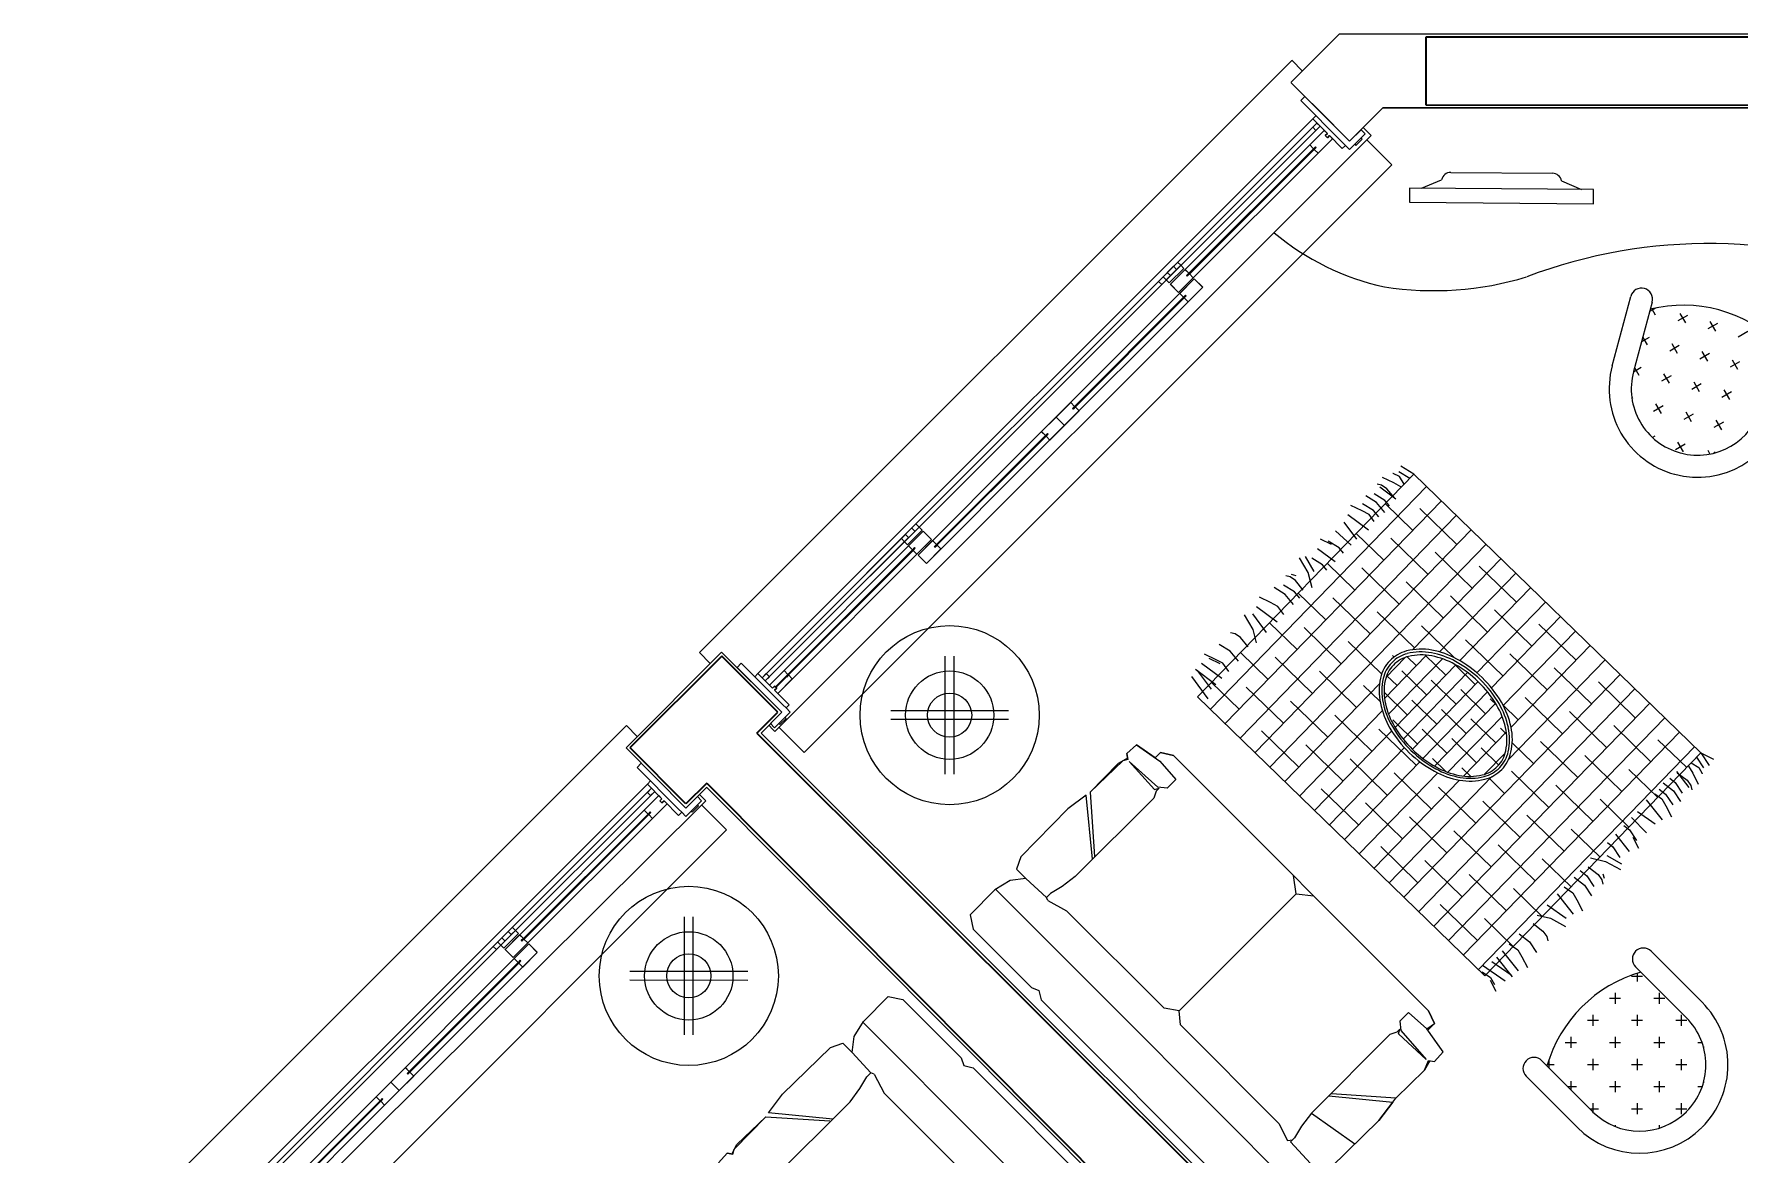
# Model space of a CAD drawing. Header units: millimetres. Extents: x -32319 to 9885, y 990 to 22164.
# Drawn here: x -32184 to -26392, y 18310 to 22113 of the extents above; entities that cross this region are included whole.
import ezdxf

# ---------------------------------------------------------------- set-up
doc = ezdxf.new("R2010")
doc.units = ezdxf.units.MM
doc.layers.add('furniture', color=34, linetype='Continuous')
for name, color, linetype, lineweight in [('plaster', 4, 'Continuous', 13), ('wall', 5, 'Continuous', 35), ('wind', 161, 'Continuous', 5)]:
    doc.layers.add(name, color=color, linetype=linetype, lineweight=lineweight)

msp = doc.modelspace()

# ---------------------------------------------------------------- linework, layer by layer
for p, q in [((-29924.9, 20014.4), (-27913.6, 22024)), ((-27877.4, 21987.8), (-27914.1, 22024.6)), ((-27644.4, 21768.8), (-27671.7, 21796)), ((-29668.7, 19746.3), (-27644.4, 21768.8)), ((-29888.2, 19977.6), (-29924.9, 20014.4)), ((-32184.3, 17757), (-30172.9, 19766.6)), ((-30136.2, 19729.8), (-30172.9, 19766.6)), ((-29689.9, 19767.5), (-29675.8, 19753.4)), ((-29675.8, 19753.4), (-29668.7, 19746.3)), ((-29903.5, 19511.1), (-29925, 19532.6)), ((-31934, 17494.9), (-29903.5, 19511.1))]:
    msp.add_line(p, q)
for points in [[(-27842.4, 21825.4), (-29726.4, 19943.1)], [(-29634.6, 19794.5), (-29631, 19791), (-29652.3, 19769.8), (-29655.8, 19773.3)], [(-30101.7, 19568), (-31985.8, 17685.6)]]:
    msp.add_lwpolyline(points)
at = {"layer": 'furniture'}
for p, q in [((-27604.9, 21863.1), (-27671.7, 21796)), ((-25834, 21862.4), (-27604.9, 21863.1)), ((-27473.3, 21590.4), (-27405, 21619.1)), ((-27374.1, 21644), (-27028.6, 21641)), ((-26998.2, 21615.6), (-26930.3, 21585.7)), ((-27514.1, 21590.7), (-27514.5, 21542.4)), ((-26889.5, 21585.4), (-27514.1, 21590.7)), ((-26889.9, 21537), (-26889.5, 21585.4)), ((-27514.5, 21542.4), (-26889.9, 21537)), ((-26825.9, 20987.1), (-26762.5, 21223.3)), ((-26690.1, 21203.9), (-26753.5, 20967.7)), ((-26676.6, 21184.2), (-26698.8, 21171.4)), ((-26691.6, 21180.9), (-26679.9, 21160.6)), ((-26570.6, 21158.7), (-26603.1, 21140)), ((-26596.2, 21165.6), (-26577.5, 21133.1)), ((-26700.5, 21083.8), (-26726.3, 21068.9)), ((-26722.3, 21084), (-26707.4, 21058.2)), ((-26468.2, 21131.2), (-26500.7, 21112.5)), ((-26493.8, 21138.1), (-26475, 21105.6)), ((-26365.7, 21103.7), (-26398.2, 21085)), ((-26598.1, 21056.3), (-26630.6, 21037.6)), ((-26623.7, 21063.2), (-26605, 21030.7)), ((-26495.7, 21028.8), (-26528.2, 21010.1)), ((-26521.3, 21035.7), (-26502.5, 21003.2)), ((-26728, 20981.4), (-26753.8, 20966.5)), ((-26749.8, 20981.5), (-26734.9, 20955.7)), ((-26393.2, 21001.3), (-26425.7, 20982.6)), ((-26418.8, 21008.2), (-26400.1, 20975.7)), ((-26625.6, 20953.9), (-26658.1, 20935.1)), ((-26651.2, 20960.7), (-26632.5, 20928.3)), ((-26523.2, 20926.4), (-26555.6, 20907.6)), ((-26548.8, 20933.2), (-26530, 20900.8)), ((-26755.5, 20878.9), (-26758.9, 20877)), ((-26653.1, 20851.4), (-26685.6, 20832.7)), ((-26678.7, 20858.3), (-26660, 20825.8)), ((-26420.7, 20898.9), (-26453.2, 20880.1)), ((-26446.3, 20905.7), (-26427.6, 20873.3)), ((-26550.7, 20823.9), (-26583.1, 20805.2)), ((-26576.3, 20830.8), (-26557.5, 20798.3)), ((-26448.2, 20796.4), (-26480.7, 20777.7)), ((-26473.8, 20803.3), (-26455.1, 20770.8)), ((-26680.6, 20749), (-26689, 20744.2)), ((-26578.2, 20721.5), (-26610.6, 20702.7)), ((-26603.8, 20728.4), (-26585, 20695.9)), ((-26594.5, 20692), (-26594.1, 20691.9)), ((-26501.3, 20700.9), (-26494, 20688.1)), ((-26475.7, 20694), (-26480.8, 20691)), ((-27499.8, 20620.2), (-28233.5, 19864.2)), ((-27570, 20621.8), (-27570.6, 20622.3)), ((-27548.6, 20611.7), (-27570, 20621.8)), ((-27513.5, 20604.7), (-27550.4, 20627.6)), ((-27499.8, 20620.2), (-27543.3, 20646.7)), ((-26524.6, 19673.7), (-27499.8, 20620.2)), ((-28190.2, 19822.2), (-27456.5, 20578.1)), ((-27609.2, 20582.5), (-27624, 20586.1)), ((-27560.2, 20534.9), (-27615.4, 20576.1)), ((-27591, 20570.2), (-27609.2, 20582.5)), ((-27567.7, 20590.1), (-27605.3, 20608.2)), ((-27564.4, 20537.9), (-27591, 20570.2)), ((-27543.5, 20577.1), (-27567.7, 20590.1)), ((-27532.4, 20586.3), (-27548.6, 20611.7)), ((-28139.7, 19773.1), (-27405.9, 20529.1)), ((-27675.3, 20495.6), (-27712.9, 20513.7)), ((-27636.4, 20496.3), (-27673.3, 20519.2)), ((-27625.8, 20523.4), (-27662.6, 20546.3)), ((-27597.4, 20530.1), (-27634.2, 20553)), ((-27597.4, 20489.4), (-27625.8, 20523.4)), ((-27582.3, 20512.1), (-27597.4, 20530.1)), ((-27503.3, 20428.7), (-27597.1, 20519.8)), ((-27353.1, 20381.1), (-27479.5, 20503.8)), ((-28089.1, 19724), (-27355.4, 20480)), ((-27692.4, 20398.7), (-27736, 20457.4)), ((-27653, 20429.3), (-27723.1, 20481.6)), ((-27651.1, 20482.6), (-27675.3, 20495.6)), ((-27633.6, 20459.2), (-27651.1, 20482.6)), ((-27618.5, 20474.8), (-27636.4, 20496.3)), ((-28038.6, 19675), (-27304.8, 20430.9)), ((-27778.6, 20380.9), (-27816.2, 20399.1)), ((-27753.3, 20369.5), (-27790.1, 20392.4)), ((-27712, 20378.5), (-27764.9, 20427.7)), ((-27601.4, 20327.6), (-27695.3, 20418.7)), ((-27451.3, 20280), (-27577.7, 20402.7)), ((-27988, 19625.9), (-27254.3, 20381.9)), ((-27858.3, 20285.6), (-27887.5, 20335.6)), ((-27838.1, 20289.9), (-27867.3, 20339.9)), ((-27809.4, 20311.7), (-27846.2, 20334.6)), ((-27766.5, 20322.3), (-27826.4, 20366.9)), ((-27738.2, 20351.5), (-27753.3, 20369.5)), ((-27503.7, 20023.7), (-27203.7, 20332.8)), ((-27301.1, 20232.5), (-27427.5, 20355.1)), ((-27919.6, 20270.9), (-27934.4, 20274.5)), ((-27899.5, 20275.2), (-27914.3, 20278.8)), ((-27844.6, 20234.4), (-27858.3, 20285.6)), ((-27794.3, 20293.7), (-27809.4, 20311.7)), ((-27699.6, 20226.5), (-27793.4, 20317.6)), ((-27549.4, 20178.9), (-27675.8, 20301.6)), ((-27412.4, 20016.6), (-27153.1, 20283.7)), ((-27150.9, 20184.9), (-27277.3, 20307.5)), ((-27936.2, 20211.8), (-27973.1, 20234.7)), ((-27904.6, 20220), (-27941.4, 20242.9)), ((-27901.5, 20258.6), (-27919.6, 20270.9)), ((-27886.6, 20198.6), (-27904.6, 20220)), ((-27874.8, 20226.3), (-27901.5, 20258.6)), ((-27797.7, 20125.4), (-27891.6, 20216.5)), ((-27399.2, 20131.3), (-27525.6, 20254)), ((-27343.1, 19986.9), (-27102.6, 20234.7)), ((-27963.4, 20117.7), (-28033.5, 20170)), ((-27985.7, 20184), (-28023.3, 20202.1)), ((-27961.6, 20171), (-27985.7, 20184)), ((-27940.6, 20143), (-27961.6, 20171)), ((-27907.9, 20177.8), (-27936.2, 20211.8)), ((-27647.5, 20077.8), (-27773.9, 20200.5)), ((-27249, 20083.8), (-27375.4, 20206.4)), ((-27285.1, 19945.5), (-27052, 20185.6)), ((-27098.9, 20036.2), (-27225.3, 20158.9)), ((-28045.2, 20092.9), (-28074.4, 20142.9)), ((-27999.4, 20082.4), (-28046.4, 20145.8)), ((-27895.9, 20024.3), (-27989.7, 20115.4)), ((-27745.7, 19976.7), (-27872.1, 20099.4)), ((-27497.4, 20030.2), (-27623.7, 20152.9)), ((-27362.3, 19997.3), (-27473.6, 20105.3)), ((-27236, 19894.9), (-27001.5, 20136.5)), ((-26948.7, 19988.6), (-27075.1, 20111.3)), ((-28123.2, 20019.1), (-28160, 20042)), ((-28106.6, 20078.2), (-28121.4, 20081.8)), ((-28088.4, 20066), (-28106.6, 20078.2)), ((-28061.8, 20033.6), (-28088.4, 20066)), ((-28033.2, 20047.6), (-28045.2, 20092.9)), ((-27608.8, 19942), (-27721.9, 20051.8)), ((-27197, 19935.1), (-27323.4, 20057.7)), ((-27195.9, 19835), (-26950.9, 20087.4)), ((-29090.7, 19601.9), (-29090.5, 20001.9)), ((-29060.7, 19601.9), (-29060.5, 20001.9)), ((-28172.7, 19991.3), (-28210.3, 20009.4)), ((-28157.2, 19976.3), (-28194.8, 19994.4)), ((-28148.5, 19978.4), (-28172.7, 19991.3)), ((-28148.5, 19978.4), (-28172.7, 19991.3)), ((-28094.8, 19985.2), (-28123.2, 20019.1)), ((-27994, 19923.2), (-28087.8, 20014.3)), ((-27843.8, 19875.6), (-27970.2, 19998.3)), ((-27599, 19858), (-27455.9, 20005.5)), ((-27593.6, 19931.1), (-27528.7, 19997.9)), ((-27585.2, 19804.9), (-27402.4, 19993.2)), ((-27566.7, 19999.3), (-27571.7, 20004.2)), ((-27490.8, 19969.6), (-27522.2, 20000)), ((-27390.7, 19937.8), (-27460.8, 20005.9)), ((-27178, 19651.2), (-26849.8, 19989.3)), ((-27046.8, 19887.5), (-27173.2, 20010.2)), ((-27169.3, 19761.3), (-26900.4, 20038.4)), ((-28197.5, 19857.5), (-28253.3, 19932.7)), ((-28171.3, 19905.3), (-28240.4, 19956.8)), ((-28186.4, 19889.8), (-28233.4, 19953.1)), ((-28151.4, 19925.8), (-28220.5, 19977.3)), ((-28127.6, 19950.3), (-28148.5, 19978.4)), ((-28127.6, 19950.3), (-28148.5, 19978.4)), ((-27693.6, 19828), (-27820, 19950.7)), ((-27556.2, 19902.1), (-27591.7, 19936.5)), ((-27563.2, 19760.1), (-27357, 19972.5)), ((-27456.1, 19870.4), (-27540.4, 19952.2)), ((-27535.8, 19720.9), (-27317, 19946.3)), ((-27533, 19184.3), (-26799.3, 19940.2)), ((-27290.6, 19906.1), (-27361.7, 19975.2)), ((-26896.6, 19839.9), (-27023, 19962.6)), ((-28092.1, 19822.1), (-28186, 19913.1)), ((-27942, 19774.5), (-28068.3, 19897.2)), ((-27937.4, 19576.8), (-27616.1, 19907.8)), ((-27614.4, 19849.3), (-27669.8, 19903.1)), ((-27521.5, 19803), (-27600.6, 19879.7)), ((-27504.2, 19686), (-27281.2, 19915.8)), ((-27482.4, 19135.2), (-26748.7, 19891.2)), ((-27468.5, 19655.3), (-27249.4, 19881.1)), ((-27356, 19838.7), (-27440.2, 19920.5)), ((-27255.9, 19807), (-27340.1, 19888.8)), ((-26746.5, 19792.3), (-26872.8, 19915)), ((-28875.6, 19816.8), (-29275.6, 19817)), ((-28233.5, 19864.2), (-27258.4, 18917.7)), ((-27791.8, 19726.9), (-27918.2, 19849.6)), ((-27886.9, 19527.7), (-27606.4, 19816.8)), ((-27421.4, 19771.3), (-27505.7, 19853.1)), ((-27431.9, 19086.1), (-26698.1, 19842.1)), ((-27428.7, 19628.9), (-27221.8, 19842)), ((-27321.3, 19739.6), (-27405.6, 19821.4)), ((-27218, 19835.7), (-27240, 19857)), ((-27145, 19786.4), (-27196.9, 19836.8)), ((-26994.8, 19738.8), (-27121.2, 19861.5)), ((-26844.6, 19691.2), (-26971, 19813.9)), ((-29654.6, 19760.4), (-29569.7, 19675.5)), ((-28875.6, 19786.8), (-29275.6, 19787)), ((-27641.6, 19679.3), (-27768, 19802)), ((-27491.4, 19631.7), (-27617.8, 19754.4)), ((-27486.8, 19703.9), (-27571.1, 19785.7)), ((-27386.7, 19672.2), (-27471, 19753.9)), ((-27383.6, 19608), (-27199.6, 19797.6)), ((-27381.3, 19037.1), (-26647.6, 19793)), ((-27221.2, 19707.9), (-27305.4, 19789.6)), ((-27184.3, 19737.6), (-27205.3, 19757.9)), ((-26694.4, 19643.6), (-26820.8, 19766.3)), ((-28474.3, 19671.7), (-28440.9, 19701.1)), ((-28440.9, 19701.1), (-28474.3, 19671.7)), ((-28440.9, 19701.1), (-28362.4, 19646.1)), ((-28377.8, 19656.8), (-28440.9, 19701.1)), ((-27889.9, 19625.8), (-28016.3, 19748.5)), ((-27739.7, 19578.2), (-27866.1, 19700.9)), ((-27836.3, 19478.7), (-27574.5, 19748.4)), ((-27286.6, 19640.4), (-27370.9, 19722.2)), ((-27330.8, 18988), (-26597, 19744)), ((-27330.5, 19595.2), (-27185.2, 19744.9)), ((-27280.2, 18938.9), (-26546.5, 19694.9)), ((-27092.9, 19637.7), (-27165.2, 19707.9)), ((-26942.7, 19590.1), (-27069.1, 19712.8)), ((-26572.9, 19623.9), (-26670.6, 19718.7)), ((-28487.4, 19647), (-28597.9, 19540.3)), ((-28503.7, 19638.3), (-28597.9, 19540.3)), ((-28471.1, 19655.7), (-28503.7, 19638.3)), ((-28470.3, 19652), (-28487.4, 19647)), ((-28470.3, 19652), (-28474.3, 19671.7)), ((-28474.3, 19671.7), (-28470.3, 19652)), ((-28466.4, 19644.2), (-28380.1, 19549.9)), ((-28368.3, 19557.8), (-28466.4, 19644.2)), ((-28377.8, 19656.8), (-28359.8, 19674.8)), ((-28359.8, 19674.8), (-28377.8, 19656.8)), ((-28362.4, 19646.1), (-28307.5, 19583.2)), ((-28359.8, 19674.8), (-28315.3, 19665.6)), ((-28315.3, 19665.6), (-28359.8, 19674.8)), ((-28315.3, 19665.6), (-27449.2, 18798.8)), ((-27449.2, 18798.8), (-28315.3, 19665.6)), ((-27785.8, 19429.6), (-27531.4, 19691.7)), ((-27735.2, 19380.5), (-27479.4, 19644.1)), ((-27589.6, 19530.6), (-27715.9, 19653.3)), ((-27390.8, 19610.7), (-27436.3, 19654.8)), ((-27211.2, 19632.7), (-27270.7, 19690.5)), ((-27259.2, 19601.2), (-27189.1, 19673.5)), ((-27258.4, 18917.7), (-26524.6, 19673.7)), ((-26792.6, 19542.5), (-26918.9, 19665.2)), ((-26557.4, 19640), (-26531.6, 19624.6)), ((-26539.6, 19659.5), (-26515.6, 19623.3)), ((-26524.6, 19673.7), (-26482.1, 19652.2)), ((-26524.6, 19673.7), (-26496.7, 19631)), ((-28307.5, 19583.2), (-28336.9, 19553.8)), ((-27684.7, 19331.5), (-27418.3, 19605.9)), ((-27634.1, 19282.4), (-27343.9, 19581.4)), ((-27583.6, 19233.3), (-27234.1, 19593.4)), ((-27439.4, 19483), (-27565.8, 19605.7)), ((-27306.3, 19594.1), (-27336.2, 19623.1)), ((-27191.1, 19536.6), (-27244.8, 19588.7)), ((-27040.9, 19489), (-27167.3, 19611.7)), ((-26671.1, 19522.8), (-26768.8, 19617.6)), ((-26630.2, 19587.9), (-26611.7, 19573.4)), ((-26608, 19610.7), (-26565.2, 19556.7)), ((-26604.9, 19606.6), (-26571.8, 19580.9)), ((-26571.8, 19580.9), (-26559, 19563.1)), ((-26566.3, 19628.7), (-26552.6, 19604.9)), ((-26552.6, 19604.9), (-26533.4, 19567.9)), ((-26531.6, 19624.6), (-26520.9, 19603.5)), ((-26520.9, 19603.5), (-26520.4, 19602.9)), ((-28611.6, 19530.5), (-28674.4, 19483.5)), ((-28611.6, 19530.5), (-28674.4, 19483.5)), ((-28382.1, 19520.5), (-28648.9, 19253.9)), ((-28590, 19312.7), (-28611.6, 19530.5)), ((-28597.9, 19540.3), (-28584.1, 19322.5)), ((-28374.2, 19544.1), (-28382.1, 19520.5)), ((-28380.1, 19549.9), (-28364.4, 19553.9)), ((-28364.4, 19553.9), (-28374.2, 19544.1)), ((-28336.9, 19553.8), (-28368.3, 19557.8)), ((-27687.7, 19429.5), (-27814.1, 19552.2)), ((-27289.2, 19435.5), (-27415.6, 19558.1)), ((-26890.7, 19441.4), (-27017.1, 19564.1)), ((-26681.5, 19535), (-26657.6, 19518.3)), ((-26666.3, 19550.6), (-26644.3, 19533.4)), ((-26652.3, 19572.1), (-26617.6, 19544.8)), ((-26644.3, 19533.4), (-26620.3, 19497.2)), ((-26617.6, 19544.8), (-26593.6, 19508.7)), ((-26611.7, 19573.4), (-26587.7, 19537.2)), ((-26559, 19563.1), (-26555, 19548.5)), ((-28674.4, 19483.5), (-28833.3, 19320.8)), ((-28674.4, 19483.5), (-28833.3, 19320.8)), ((-27537.5, 19381.9), (-27663.9, 19504.6)), ((-27139, 19387.9), (-27265.4, 19510.6)), ((-26988.8, 19340.3), (-27115.2, 19463)), ((-26769.2, 19421.7), (-26866.9, 19516.5)), ((-26740.3, 19474.5), (-26680.2, 19432.6)), ((-26710.8, 19514.8), (-26656.5, 19446.3)), ((-26657.6, 19518.3), (-26643.9, 19494.5)), ((-26643.9, 19494.5), (-26624.7, 19457.4)), ((-27387.3, 19334.4), (-27513.7, 19457)), ((-27237.2, 19286.8), (-27363.5, 19409.4)), ((-26867.3, 19320.6), (-26965, 19415.4)), ((-26786, 19427.3), (-26767.6, 19412.8)), ((-26767.6, 19412.8), (-26743.6, 19376.6)), ((-26759.9, 19454.3), (-26709.1, 19402.9)), ((-27485.5, 19233.2), (-27611.9, 19355.9)), ((-27087, 19239.2), (-27213.4, 19361.9)), ((-26842.2, 19369.5), (-26823.7, 19355)), ((-26823.7, 19355), (-26799.7, 19318.8)), ((-26814.4, 19398.1), (-26768, 19339.6)), ((-26755.4, 19387.8), (-26736.2, 19350.8)), ((-28833.3, 19320.8), (-28848.2, 19278.8)), ((-28833.3, 19320.8), (-28848.2, 19278.8)), ((-27335.3, 19185.7), (-27461.7, 19308.3)), ((-26965.5, 19219.4), (-27063.2, 19314.3)), ((-26899.9, 19317.4), (-26848.4, 19305.3)), ((-26848.4, 19305.3), (-26797.5, 19277.6)), ((-26844.6, 19325.6), (-26793.8, 19297.9)), ((-28870.6, 19240.4), (-28921.6, 19209)), ((-28870.6, 19240.4), (-28921.6, 19209)), ((-28816.6, 19247.2), (-28870.6, 19240.4)), ((-28816.6, 19247.2), (-28870.6, 19240.4)), ((-28848.2, 19278.8), (-28816.6, 19247.2)), ((-28848.2, 19278.8), (-28816.6, 19247.2)), ((-28747, 19183.4), (-28816.6, 19247.2)), ((-28648.9, 19253.9), (-28694, 19220.6)), ((-27899.4, 19195.5), (-27907.8, 19257.8)), ((-27185.1, 19138.1), (-27311.5, 19260.7)), ((-26954.6, 19252.5), (-26919.8, 19225.3)), ((-26934.5, 19274.4), (-26912.5, 19257.1)), ((-26912.5, 19257.1), (-26888.5, 19220.9)), ((-26907.1, 19287), (-26874, 19261.3)), ((-26874, 19261.3), (-26861.2, 19243.5)), ((-26861.2, 19243.5), (-26857.2, 19228.9)), ((-26857.5, 19263.8), (-26853.4, 19249.1)), ((-28921.6, 19209), (-29005.9, 19124.7)), ((-28921.6, 19209), (-29005.9, 19124.7)), ((-28919.1, 19210.5), (-28503.7, 18794.8)), ((-28733.2, 19197.1), (-28747, 19183.4)), ((-28742.2, 19172.7), (-28747, 19183.4)), ((-28742.2, 19172.7), (-28678.3, 19138.2)), ((-28694, 19220.6), (-28733.2, 19197.1)), ((-28296.7, 18798.5), (-27899.4, 19195.5)), ((-27899.4, 19195.5), (-27838.7, 19188.6)), ((-27063.6, 19118.3), (-27161.3, 19213.2)), ((-27013, 19195.2), (-26958.7, 19126.7)), ((-26988.4, 19218.8), (-26959.8, 19198.7)), ((-26959.8, 19198.7), (-26946.1, 19174.9)), ((-26946.1, 19174.9), (-26926.9, 19137.9)), ((-26919.8, 19225.3), (-26895.8, 19189.1)), ((-29976.3, 18717.1), (-29976.1, 19117.1)), ((-29946.3, 18717.1), (-29946.1, 19117.1)), ((-29005.9, 19124.7), (-28996.1, 19075.7)), ((-29005.9, 19124.7), (-28996.1, 19075.7)), ((-28678.3, 19138.2), (-28347.6, 18807.2)), ((-27283.2, 19037), (-27409.6, 19159.6)), ((-27081, 19123.4), (-27035.3, 19112.7)), ((-27047.2, 19158.2), (-26982.5, 19113.1)), ((-28996.1, 19075.7), (-28798, 18877.4)), ((-28996.1, 19075.7), (-28798, 18877.4)), ((-27161.8, 19017.2), (-27259.5, 19112.1)), ((-27141.5, 19059.9), (-27106.8, 19032.6)), ((-27094.1, 19094.4), (-27061, 19068.7)), ((-27061, 19068.7), (-27048.2, 19050.9)), ((-27035.3, 19112.7), (-26984.5, 19085)), ((-27199.2, 19001.6), (-27145.6, 18934.1)), ((-27175.4, 19026.1), (-27146.8, 19006)), ((-27146.8, 19006), (-27133.1, 18982.3)), ((-27106.8, 19032.6), (-27082.8, 18996.4)), ((-27048.2, 19050.9), (-27044.1, 19036.3)), ((-26693.3, 19000.6), (-26520.5, 18827.6)), ((-27266.1, 18953.5), (-27189.3, 18899.9)), ((-27234.2, 18965.6), (-27169.4, 18920.4)), ((-27219.1, 18981.1), (-27165.5, 18913.6)), ((-27133.1, 18982.3), (-27113.8, 18945.2)), ((-26573.5, 18774.6), (-26746.4, 18947.6)), ((-29761.2, 18932), (-30161.2, 18932.1)), ((-29761.2, 18902), (-30161.2, 18902.1)), ((-27267.5, 18931.3), (-27238.9, 18911.1)), ((-27240.7, 18902.4), (-27221.5, 18865.4)), ((-27238.9, 18911.1), (-27225.2, 18887.4)), ((-26759.9, 18916.3), (-26722.4, 18916.3)), ((-26741.1, 18926.2), (-26741.1, 18897.6)), ((-29368.4, 18762.5), (-29284.1, 18846.8)), ((-29368.4, 18762.5), (-29284.1, 18846.8)), ((-29284.1, 18846.8), (-29235, 18836.9)), ((-29284.1, 18846.8), (-29235, 18836.9)), ((-29235, 18836.9), (-29036.9, 18638.6)), ((-29235, 18836.9), (-29036.9, 18638.6)), ((-28798, 18877.4), (-28772.5, 18867.6)), ((-28798, 18877.4), (-28772.5, 18867.6)), ((-28772.5, 18867.6), (-28764.6, 18836.2)), ((-28772.5, 18867.6), (-28764.6, 18836.2)), ((-28764.6, 18836.2), (-28022.1, 18093)), ((-28764.6, 18836.2), (-28022.1, 18093)), ((-26834.9, 18841.4), (-26797.4, 18841.4)), ((-26816.1, 18860.1), (-26816.2, 18822.6)), ((-26684.9, 18841.3), (-26647.4, 18841.3)), ((-26666.1, 18860), (-26666.2, 18822.5)), ((-28503.7, 18794.8), (-27885.6, 18176.1)), ((-28296.7, 18798.5), (-28347.6, 18807.2)), ((-28291.3, 18750.8), (-28296.7, 18798.5)), ((-27517.8, 18792.8), (-27547.2, 18763.4)), ((-27455, 18737.8), (-27517.8, 18792.8)), ((-27449.2, 18798.8), (-27429.6, 18755.6)), ((-27429.6, 18755.6), (-27449.2, 18798.8)), ((-26909.9, 18766.4), (-26872.4, 18766.4)), ((-26891.2, 18785.1), (-26891.2, 18747.6)), ((-26759.9, 18766.3), (-26722.4, 18766.3)), ((-26741.2, 18785.1), (-26741.2, 18747.6)), ((-26609.9, 18766.3), (-26572.4, 18766.3)), ((-26591.2, 18785), (-26591.2, 18747.5)), ((-29406.7, 18657.6), (-29399.8, 18711.5)), ((-29406.7, 18657.6), (-29399.8, 18711.5)), ((-29399.8, 18711.5), (-29368.4, 18762.5)), ((-29399.8, 18711.5), (-29368.4, 18762.5)), ((-29369.9, 18760.1), (-28954.5, 18344.3)), ((-28291.3, 18750.8), (-27957.4, 18416.6)), ((-27580.6, 18718.3), (-27847.4, 18451.7)), ((-27557, 18726.2), (-27580.6, 18718.3)), ((-27547.2, 18736), (-27557, 18726.2)), ((-27551.1, 18720.3), (-27547.2, 18736)), ((-27457, 18633.9), (-27551.1, 18720.3)), ((-27547.2, 18763.4), (-27543.3, 18732)), ((-27543.3, 18732), (-27457, 18633.9)), ((-27455, 18737.8), (-27429.6, 18755.6)), ((-27400.1, 18659.3), (-27455, 18737.8)), ((-27429.6, 18755.6), (-27453.5, 18731.7)), ((-27451.9, 18733.4), (-27429.6, 18755.6)), ((-27427.6, 18698.6), (-27451.9, 18733.4)), ((-26966.2, 18710.2), (-26966.2, 18672.7)), ((-26816.2, 18710.1), (-26816.2, 18672.6)), ((-26666.2, 18710), (-26666.2, 18672.5)), ((-29643.1, 18515.5), (-29480.3, 18674.3)), ((-29643.1, 18515.5), (-29480.3, 18674.3)), ((-29480.3, 18674.3), (-29438.3, 18689.2)), ((-29480.3, 18674.3), (-29438.3, 18689.2)), ((-29438.3, 18689.2), (-29406.7, 18657.6)), ((-29438.3, 18689.2), (-29406.7, 18657.6)), ((-29342.9, 18587.9), (-29406.7, 18657.6)), ((-27429.5, 18626), (-27400.1, 18659.3)), ((-27429.5, 18626), (-27400.1, 18659.3)), ((-27400.1, 18659.3), (-27427.6, 18698.6)), ((-26985, 18691.4), (-26947.5, 18691.4)), ((-26835, 18691.4), (-26797.5, 18691.4)), ((-26685, 18691.3), (-26647.5, 18691.3)), ((-26535, 18691.2), (-26520.8, 18691.2)), ((-26516.2, 18676.9), (-26516.2, 18672.5)), ((-29036.9, 18638.6), (-29027.1, 18613.1)), ((-29036.9, 18638.6), (-29027.1, 18613.1)), ((-29027.1, 18613.1), (-28995.7, 18605.3)), ((-29027.1, 18613.1), (-28995.7, 18605.3)), ((-28995.7, 18605.3), (-28253.2, 17862.1)), ((-28995.7, 18605.3), (-28253.2, 17862.1)), ((-27462.9, 18596.6), (-27561, 18502.5)), ((-27561, 18502.5), (-27462.9, 18596.6)), ((-27462.9, 18596.6), (-27449.1, 18629.9)), ((-27445.5, 18629.2), (-27462.9, 18596.6)), ((-27449.1, 18629.9), (-27429.5, 18626)), ((-27449.1, 18629.9), (-27429.5, 18626)), ((-27065, 18629.3), (-26892.2, 18456.3)), ((-27045.9, 18616.5), (-27022.5, 18616.5)), ((-27041.2, 18631.1), (-27041.3, 18605.5)), ((-26910, 18616.4), (-26872.5, 18616.4)), ((-26891.2, 18635.1), (-26891.3, 18597.6)), ((-26760, 18616.3), (-26722.5, 18616.3)), ((-26741.2, 18635.1), (-26741.3, 18597.6)), ((-26610, 18616.3), (-26572.5, 18616.3)), ((-26591.2, 18635), (-26591.3, 18597.5)), ((-29413.6, 18489.8), (-29380.2, 18534.9)), ((-29380.2, 18534.9), (-29356.7, 18574.2)), ((-29356.7, 18574.2), (-29342.9, 18587.9)), ((-29332.2, 18583.1), (-29342.9, 18587.9)), ((-29332.2, 18583.1), (-29297.8, 18519.2)), ((-26945.2, 18403.2), (-27118.1, 18576.3)), ((-26977.3, 18541.4), (-26947.5, 18541.4)), ((-26966.3, 18560.2), (-26966.3, 18530.4)), ((-26835, 18541.4), (-26797.5, 18541.4)), ((-26816.3, 18560.1), (-26816.3, 18522.6)), ((-26685, 18541.3), (-26647.5, 18541.3)), ((-26666.3, 18560), (-26666.3, 18522.5)), ((-26535, 18541.2), (-26520.3, 18541.2)), ((-26516.3, 18560), (-26516.3, 18554.1)), ((-29690.2, 18452.8), (-29643.1, 18515.5)), ((-29690.2, 18452.8), (-29643.1, 18515.5)), ((-29680.4, 18223.3), (-29413.6, 18489.8)), ((-29297.8, 18519.2), (-28967.1, 18188.2)), ((-27788.5, 18510.5), (-27570.8, 18488.8)), ((-27561, 18502.5), (-27778.7, 18516.4)), ((-27570.8, 18488.8), (-27617.9, 18426.1)), ((-27617.9, 18426.1), (-27570.8, 18488.8)), ((-27570.8, 18488.8), (-27561, 18502.5)), ((-26891.3, 18485.1), (-26891.3, 18455.4)), ((-26741.3, 18485.1), (-26741.3, 18447.6)), ((-26591.3, 18485), (-26591.3, 18447.5)), ((-29806.8, 18328.7), (-29700, 18439.1)), ((-29798.1, 18345), (-29700, 18439.1)), ((-29700, 18439.1), (-29482.2, 18425.2)), ((-29472.4, 18431), (-29690.2, 18452.8)), ((-27847.4, 18451.7), (-27880.7, 18406.6)), ((-27847.4, 18451.7), (-27699.3, 18346.7)), ((-27617.9, 18426.1), (-27780.7, 18267.3)), ((-27780.7, 18267.3), (-27617.9, 18426.1)), ((-26902.3, 18466.4), (-26872.6, 18466.4)), ((-26760.1, 18466.3), (-26722.6, 18466.3)), ((-26610.1, 18466.3), (-26572.6, 18466.3)), ((-26574, 18456.1), (-26573.7, 18456.4)), ((-27957.4, 18416.6), (-27928.7, 18358.5)), ((-27904.3, 18367.4), (-27918, 18353.7)), ((-27880.7, 18406.6), (-27904.3, 18367.4)), ((-26816.3, 18410.1), (-26816.3, 18406.3)), ((-26666.3, 18410), (-26666.3, 18400.4)), ((-29860.9, 18282.3), (-29831.4, 18315.6)), ((-29831.4, 18315.6), (-29860.9, 18282.3)), ((-29831.4, 18315.6), (-29811.8, 18311.7)), ((-29811.8, 18311.7), (-29831.4, 18315.6)), ((-29815.4, 18312.4), (-29798.1, 18345)), ((-29811.8, 18311.7), (-29806.8, 18328.7)), ((-28954.5, 18344.3), (-28336.4, 17725.6)), ((-27928.7, 18358.5), (-27911.2, 18360.6)), ((-27918, 18353.7), (-27850.5, 18280.2))]:
    msp.add_line(p, q, dxfattribs=at)
at = {"layer": 'furniture', "ltscale": 0.3}
for p, q in [((-27573.8, 21669.8), (-27658.6, 21754.6)), ((-29569.7, 19675.5), (-27573.8, 21669.8)), ((-29833.1, 19412.3), (-29917.9, 19497.2)), ((-31829.1, 17418.1), (-29833.1, 19412.3))]:
    msp.add_line(p, q, dxfattribs=at)
at = {"layer": 'furniture'}
for centre, radius in [((-29075.6, 19801.9), 304), ((-29075.6, 19801.9), 150), ((-29075.6, 19801.9), 75), ((-29961.2, 18917.1), 304), ((-29961.2, 18917.1), 150), ((-29961.2, 18917.1), 75)]:
    msp.add_circle(centre, radius, dxfattribs=at)
for centre, radius, start, end in [((-27374.4, 21612.8), 31.2, 89.50678, 168.39465), ((-27028.8, 21609.8), 31.2, 10.6189, 89.50678), ((-27416.1, 22103.1), 867.1, 229.94427, 257.79426), ((-26499.8, 19664.3), 1738.1, 67.48449, 110.77193), ((-27431.7, 22325.2), 1082.7, 261.08695, 286.93797), ((-26726.3, 21213.6), 37.5, 344.97475, 164.97475), ((-26584.8, 20727.2), 466.1, 46.0782, 103.8713), ((-26536.2, 20909.3), 300, 164.97475, 254.97475), ((-26536.2, 20909.3), 225, 164.97475, 254.97475), ((-26535.8, 20909.2), 300, 254.97475, 344.97475), ((-26535.8, 20909.2), 225, 254.97475, 344.97475), ((-27494.1, 19901.9), 121.5, 135.85475, 167.56816), ((-27494.1, 19901.9), 121.5, 104.14134, 135.85475), ((-27494.1, 19901.9), 112.1, 104.14134, 135.85475), ((-27492.5, 19897.8), 106.5, 103.32348, 135.85475), ((-27474.4, 19823.6), 202.3, 79.68941, 104.14134), ((-27474.4, 19823.6), 192.9, 79.68941, 104.14134), ((-27474.2, 19820.4), 186, 78.85455, 103.32348), ((-27488.9, 19743.8), 273.9, 61.37232, 79.68941), ((-27488.9, 19743.8), 283.3, 61.37232, 79.68941), ((-27489.8, 19741), 267, 60.91045, 78.85455), ((-27541.8, 19646.8), 384.4, 45.85475, 61.37232), ((-27541.8, 19646.8), 393.8, 45.85475, 61.37232), ((-27415.2, 19884.5), 202.3, 167.56816, 192.0201), ((-27415.2, 19884.5), 192.9, 167.56816, 192.0201), ((-27494.1, 19901.9), 112.1, 135.85475, 167.56816), ((-27492.5, 19897.8), 106.5, 135.85475, 168.38602), ((-27544, 19643.7), 378.3, 45.85475, 60.91045), ((-27541.8, 19646.8), 393.8, 30.33718, 45.85475), ((-27414.6, 19881.8), 186, 168.38602, 192.85495), ((-27544, 19643.7), 378.3, 30.79905, 45.85475), ((-27541.8, 19646.8), 384.4, 30.33718, 45.85475), ((-27336, 19901.4), 283.3, 192.0201, 210.33718), ((-27336, 19901.4), 273.9, 192.0201, 210.33718), ((-27335.6, 19899.8), 267, 192.85495, 210.79905), ((-27448.3, 19700.7), 267, 12.85495, 30.79905), ((-27446.4, 19702.7), 273.9, 12.0201, 30.33718), ((-27446.4, 19702.7), 283.3, 12.0201, 30.33718), ((-27240.6, 19957.2), 393.8, 210.33718, 225.85475), ((-27240.6, 19957.2), 384.4, 210.33718, 225.85475), ((-27240, 19956.8), 378.3, 210.79905, 225.85475), ((-27369.3, 19718.7), 186, 348.38602, 12.85495), ((-27367.2, 19719.5), 192.9, 347.56816, 12.0201), ((-27367.2, 19719.5), 202.3, 347.56816, 12.0201), ((-27240.6, 19957.2), 393.8, 225.85475, 241.37232), ((-27240.6, 19957.2), 384.4, 225.85475, 241.37232), ((-27240, 19956.8), 378.3, 225.85475, 240.91045), ((-27291.5, 19702.7), 106.5, 315.85475, 348.38602), ((-27288.3, 19702.1), 112.1, 315.85475, 347.56816), ((-27288.3, 19702.1), 121.5, 315.85475, 347.56816), ((-27293.5, 19860.2), 283.3, 241.37232, 259.68941), ((-27293.5, 19860.2), 273.9, 241.37232, 259.68941), ((-27294.1, 19859.5), 267, 240.91045, 258.85455), ((-27309.8, 19780.1), 186, 258.85455, 283.32348), ((-27308, 19780.5), 202.3, 259.68941, 284.14134), ((-27308, 19780.5), 192.9, 259.68941, 284.14134), ((-27291.5, 19702.7), 106.5, 283.32348, 315.85475), ((-27288.3, 19702.1), 112.1, 284.14134, 315.85475), ((-27288.3, 19702.1), 121.5, 284.14134, 315.85475), ((-26719.9, 18974.1), 37.5, 44.97475, 224.97475), ((-26599.6, 18482.1), 466.1, 106.0782, 163.8713), ((-26732.7, 18615.6), 300, 314.97475, 44.97475), ((-26732.7, 18615.6), 225, 314.97475, 44.97475), ((-27091.6, 18602.8), 37.5, 44.97475, 224.97475), ((-26733, 18615.3), 225, 224.97475, 314.97475), ((-26733, 18615.3), 300, 224.97475, 314.97475)]:
    msp.add_arc(centre, radius, start, end, dxfattribs=at)
at = {"layer": 'plaster'}
for p, q in [((-27753.2, 22113.2), (-27917.2, 21949.3)), ((-25090, 22112), (-27753.2, 22113.2)), ((-27717.7, 21749.7), (-27916, 21948.1)), ((-27604.9, 21863.1), (-27717.7, 21749.7)), ((-27604.9, 21863.1), (-25834, 21862.3)), ((-30174.5, 19691.6), (-29849.9, 20015.9)), ((-29849.9, 20015.9), (-29645.2, 19812.2)), ((-29645.2, 19812.2), (-29715.6, 19741.4)), ((-29715.6, 19741.4), (-27582.8, 17613.1)), ((-30174.5, 19691.6), (-29971, 19486.6)), ((-29971, 19486.6), (-29900.2, 19557.1)), ((-29900.1, 19557), (-27773.7, 17422.3))]:
    msp.add_line(p, q, dxfattribs=at)
at = {"layer": 'wall'}
for p, q in [((-27459, 22103.1), (-27459.1, 21873.1)), ((-25100, 22102), (-27459, 22103.1)), ((-27459.1, 21873.1), (-25824, 21872.3)), ((-29849.3, 20002.3), (-30161, 19691)), ((-29659.3, 19812.2), (-29849.3, 20002.3)), ((-29729.8, 19741.4), (-29659.3, 19812.2)), ((-29729.8, 19741.4), (-27597, 17613.2)), ((-29971, 19500.8), (-30160.9, 19690.9)), ((-29900.1, 19571.2), (-29971, 19500.8)), ((-29900.1, 19571.2), (-27773.7, 17436.5))]:
    msp.add_line(p, q, dxfattribs=at)
at = {"layer": 'wind', "color": 250}
for p, q in [((-27842.4, 21825.4), (-27831.8, 21836)), ((-27792.9, 21775.9), (-27842.4, 21825.4)), ((-27803.5, 21786.5), (-27792.9, 21775.9)), ((-27792.9, 21775.9), (-27800, 21768.8)), ((-27800, 21768.8), (-27792.9, 21775.9)), ((-27800, 21768.8), (-27792.9, 21761.8)), ((-27792.9, 21761.8), (-27800, 21768.8)), ((-27792.9, 21761.8), (-27785.9, 21768.8)), ((-27785.9, 21768.8), (-27792.9, 21761.8)), ((-27785.9, 21768.8), (-27775.2, 21758.2)), ((-27742.2, 21725.1), (-27785.9, 21768.8)), ((-27731.1, 21735.2), (-27742.2, 21725.1)), ((-28326.2, 21293.5), (-28336.8, 21304.1)), ((-28298, 21236.8), (-28326.3, 21265.1)), ((-28216.7, 21254.5), (-28245, 21282.8)), ((-28281.4, 21220.2), (-28294.5, 21233.3)), ((-28274.3, 21227.3), (-28281.4, 21220.2)), ((-28279.3, 21218.1), (-28272.2, 21225.2)), ((-28266.2, 21205), (-28279.3, 21218.1)), ((-28272.2, 21225.2), (-28274.3, 21227.3)), ((-28685.5, 20785.2), (-28713.7, 20813.5)), ((-28685.5, 20785.2), (-28713.7, 20813.5)), ((-29179.4, 20440.1), (-29190, 20450.8)), ((-29204.1, 20436.6), (-29193.5, 20426)), ((-29137, 20397.7), (-29165.2, 20426)), ((-29120.4, 20381.1), (-29133.4, 20394.2)), ((-29154.7, 20316.4), (-29183, 20344.7)), ((-29127.4, 20374), (-29120.4, 20381.1)), ((-29125.3, 20371.9), (-29127.4, 20374)), ((-29118.2, 20379), (-29125.3, 20371.9)), ((-29105.2, 20365.9), (-29118.2, 20379)), ((-29726.4, 19943.1), (-29737, 19932.5)), ((-29677, 19893.5), (-29726.4, 19943.1)), ((-29687.6, 19904.2), (-29677, 19893.5)), ((-29677, 19893.5), (-29669.9, 19900.6)), ((-29669.9, 19900.6), (-29677, 19893.5)), ((-29669.9, 19900.6), (-29662.8, 19893.5)), ((-29662.8, 19893.5), (-29669.9, 19900.6)), ((-29662.8, 19893.5), (-29669.9, 19886.5)), ((-29669.9, 19886.5), (-29662.8, 19893.5)), ((-29669.9, 19886.5), (-29659.3, 19875.9)), ((-29620.4, 19836.9), (-29669.9, 19886.5)), ((-29631, 19826.3), (-29620.4, 19836.9)), ((-30101.7, 19568), (-30091.1, 19578.6)), ((-30052.3, 19518.5), (-30101.7, 19568)), ((-30062.9, 19529.1), (-30052.3, 19518.5)), ((-30059.3, 19511.4), (-30052.3, 19518.5)), ((-30052.3, 19518.5), (-30059.3, 19511.4)), ((-30052.3, 19504.3), (-30059.3, 19511.4)), ((-30059.3, 19511.4), (-30052.3, 19504.3)), ((-30045.2, 19511.4), (-30052.3, 19504.3)), ((-30052.3, 19504.3), (-30045.2, 19511.4)), ((-29995.7, 19461.9), (-30045.2, 19511.4)), ((-30045.2, 19511.4), (-30034.6, 19500.8)), ((-29985.1, 19472.5), (-29995.7, 19461.9)), ((-30585.6, 19036), (-30596.2, 19046.6)), ((-30557.4, 18979.4), (-30585.6, 19007.7)), ((-30476, 18997.1), (-30504.3, 19025.4)), ((-30540.8, 18962.8), (-30553.8, 18975.9)), ((-30533.7, 18969.9), (-30540.8, 18962.8)), ((-30538.6, 18960.7), (-30531.6, 18967.7)), ((-30525.6, 18947.6), (-30538.6, 18960.7)), ((-30531.6, 18967.7), (-30533.7, 18969.9)), ((-30944.8, 18527.8), (-30973.1, 18556.1)), ((-30944.8, 18527.8), (-30973.1, 18556.1))]:
    msp.add_line(p, q, dxfattribs=at)
at = {"layer": 'wind'}
for p, q in [((-28325.8, 21264.7), (-27803.5, 21786.5)), ((-27775.2, 21758.2), (-28298, 21236.8)), ((-28365.9, 21274.1), (-29356.3, 20284.6)), ((-29345.7, 20274), (-28355.3, 21263.5)), ((-28245, 21282.8), (-28815.2, 20712.2)), ((-28786.9, 20683.9), (-28216.2, 21254)), ((-28281.4, 21220.2), (-28658.2, 20842.8)), ((-28279.3, 21218.1), (-28656.1, 20840.7)), ((-29127.4, 20374), (-28750.2, 20750.9)), ((-29125.3, 20371.9), (-28748.1, 20748.8)), ((-29183, 20344.7), (-28815.2, 20712.2)), ((-28786.9, 20683.9), (-29154.7, 20316.4)), ((-29165.2, 20426), (-29687.6, 19904.2)), ((-29659.3, 19875.9), (-29137, 20397.7)), ((-30585.2, 19007.2), (-30062.9, 19529.1)), ((-30034.6, 19500.8), (-30557.4, 18979.4)), ((-30625.2, 19016.7), (-31615.7, 18027.2)), ((-31605, 18016.5), (-30614.6, 19006.1)), ((-30504.3, 19025.4), (-31074.5, 18454.7)), ((-31046.3, 18426.4), (-30475.6, 18996.6)), ((-30540.8, 18962.8), (-30917.6, 18585.4)), ((-30538.6, 18960.7), (-30915.4, 18583.3)), ((-31386.8, 18116.6), (-31009.5, 18493.5)), ((-31384.7, 18114.5), (-31007.4, 18491.4)), ((-31442.3, 18087.3), (-31074.5, 18454.7)), ((-31046.3, 18426.4), (-31414, 18059))]:
    msp.add_line(p, q, dxfattribs=at)
at = {"layer": 'wind', "color": 250}
for points in [[(-27869.5, 21902), (-27823.5, 21856), (-27717.5, 21749.9), (-27678.6, 21788.8), (-27664.4, 21774.7), (-27675.1, 21764.1), (-27717.5, 21721.7), (-27731.6, 21735.8), (-27742.2, 21746.4), (-27883.6, 21887.9)], [(-27803.5, 21786.5), (-27792.9, 21775.9), (-27800, 21768.8), (-27792.9, 21761.8), (-27785.9, 21768.8), (-27775.3, 21758.2), (-27824.8, 21708.8), (-27837.8, 21721.8), (-27830.8, 21728.9), (-27832.9, 21731), (-27840, 21724), (-27853, 21737.1)], [(-27828.3, 21811.3), (-27817.7, 21800.7), (-27831.8, 21786.5), (-27842.4, 21797.2)], [(-28280.3, 21318.2), (-28290.9, 21328.8), (-28340.4, 21279.3), (-28329.8, 21268.7)], [(-28276.3, 21314.2), (-28263.7, 21301.5), (-28270.8, 21294.5), (-28268.6, 21292.3), (-28261.6, 21299.4), (-28248.5, 21286.3), (-28298, 21236.8), (-28325.8, 21264.7)], [(-28245, 21282.8), (-28216.2, 21254), (-28265.8, 21204.5), (-28279.3, 21218.1), (-28272.2, 21225.2), (-28274.3, 21227.3), (-28281.4, 21220.2), (-28294.4, 21233.3)], [(-28664.3, 20863.1), (-28651.1, 20849.9), (-28658.2, 20842.8), (-28656.1, 20840.7), (-28649, 20847.8), (-28635.9, 20834.7), (-28685.5, 20785.2), (-28713.8, 20813.6)], [(-28713.8, 20813.6), (-28685.5, 20785.2), (-28735, 20735.7), (-28748.1, 20748.8), (-28741, 20755.9), (-28743.1, 20758), (-28750.2, 20750.9), (-28763.3, 20764.1)], [(-29168.8, 20429.5), (-29179.4, 20440.1), (-29228.9, 20390.7), (-29218.3, 20380.1)], [(-29165.2, 20426), (-29137, 20397.7), (-29186.5, 20348.2), (-29199.6, 20361.3), (-29192.5, 20368.4), (-29194.6, 20370.5), (-29201.7, 20363.4), (-29214.8, 20376.5)], [(-29133.4, 20394.2), (-29120.4, 20381.1), (-29127.4, 20374), (-29125.3, 20371.9), (-29118.2, 20379), (-29105.2, 20365.9), (-29154.7, 20316.4), (-29183, 20344.7)], [(-29797.6, 19963.8), (-29751.2, 19918.3), (-29645.2, 19812.2), (-29684.1, 19773.3), (-29669.9, 19759.2), (-29659.3, 19769.8), (-29616.9, 19812.2), (-29631, 19826.3), (-29641.6, 19837), (-29783, 19978.4)], [(-29698.1, 19943.1), (-29687.5, 19932.5), (-29701.7, 19918.3), (-29712.3, 19928.9)], [(-29638, 19953.6), (-29625, 19940.5), (-29632, 19933.5), (-29667.4, 19898.1), (-29669.9, 19900.6), (-29677, 19893.5), (-29687.6, 19904.2)], [(-29622.8, 19938.4), (-29609.8, 19925.3), (-29659.3, 19875.9), (-29669.9, 19886.5), (-29662.8, 19893.5), (-29665.3, 19896)], [(-30123, 19638.7), (-30077, 19592.7), (-29971, 19486.6), (-29932.1, 19525.5), (-29917.9, 19511.4), (-29928.5, 19500.8), (-29971, 19458.3), (-29985.1, 19472.5), (-29995.7, 19483.1), (-30137.1, 19624.6)], [(-30112.4, 19479.6), (-30062.9, 19529.1), (-30052.3, 19518.5), (-30059.3, 19511.4), (-30052.3, 19504.3), (-30045.2, 19511.4), (-30034.6, 19500.8), (-30084.2, 19451.4), (-30097.2, 19464.4), (-30090.1, 19471.5), (-30092.2, 19473.6), (-30099.3, 19466.5)], [(-30087.6, 19553.9), (-30077, 19543.2), (-30091.2, 19529.1), (-30101.8, 19539.7)], [(-30539.6, 19060.8), (-30550.2, 19071.4), (-30599.7, 19021.9), (-30589.1, 19011.3)], [(-30535.7, 19056.7), (-30523, 19044.1), (-30530.1, 19037), (-30528, 19034.9), (-30520.9, 19042), (-30507.8, 19028.8), (-30557.4, 18979.4), (-30585.2, 19007.2)], [(-30504.3, 19025.4), (-30475.6, 18996.6), (-30525.1, 18947.1), (-30538.6, 18960.7), (-30531.6, 18967.7), (-30533.7, 18969.9), (-30540.8, 18962.8), (-30553.8, 18975.8)], [(-30973.2, 18556.2), (-30923.7, 18605.7), (-30910.5, 18592.5), (-30917.6, 18585.4), (-30915.4, 18583.3), (-30908.4, 18590.3), (-30895.3, 18577.3), (-30944.8, 18527.8)], [(-30973.2, 18556.2), (-30944.8, 18527.8), (-30994.3, 18478.3), (-31007.4, 18491.4), (-31000.3, 18498.5), (-31002.5, 18500.6), (-31009.5, 18493.5), (-31022.6, 18506.6)]]:
    msp.add_lwpolyline(points, close=True, dxfattribs=at)
at = {"layer": 'wind'}
for points in [[(-28355.3, 21263.5), (-27817.7, 21800.7), (-27828.3, 21811.3), (-28365.9, 21274.1)], [(-29701.7, 19918.3), (-29214.8, 20404.8), (-29225.4, 20415.4), (-29712.3, 19928.9)], [(-30614.6, 19006.1), (-30077, 19543.2), (-30087.6, 19553.9), (-30625.2, 19016.7)]]:
    msp.add_lwpolyline(points, close=True, dxfattribs=at)
at = {"layer": 'wind', "color": 250}
for points in [[(-27842.4, 21797.2), (-27831.8, 21786.5)], [(-27853, 21737.1), (-27840, 21724)], [(-27837.8, 21721.8), (-27830.8, 21728.9), (-27832.9, 21731), (-27840, 21724)], [(-27837.8, 21721.8), (-27824.8, 21708.8)], [(-27699.8, 21739.3), (-27696.3, 21735.8), (-27675.1, 21757), (-27678.6, 21760.5)], [(-28290.9, 21328.8), (-28305, 21314.7), (-28315.6, 21325.3), (-28336.8, 21304.1), (-28326.2, 21293.5)], [(-28290.9, 21328.8), (-28301.5, 21339.4)], [(-28263.7, 21301.5), (-28276.8, 21314.6)], [(-28351, 21289.9), (-28340.4, 21279.3)], [(-28261.6, 21299.4), (-28268.6, 21292.3), (-28270.8, 21294.5), (-28263.7, 21301.5)], [(-28248.5, 21286.3), (-28261.6, 21299.4)], [(-28664.2, 20863), (-28651.1, 20849.9)], [(-28649, 20847.8), (-28656.1, 20840.7), (-28658.2, 20842.8), (-28651.1, 20849.9)], [(-28649, 20847.8), (-28635.9, 20834.7)], [(-28763.3, 20764), (-28750.2, 20750.9)], [(-28748.1, 20748.8), (-28741, 20755.9), (-28743.1, 20758), (-28750.2, 20750.9)], [(-28748.1, 20748.8), (-28735, 20735.7)], [(-29239.5, 20401.3), (-29228.9, 20390.7)], [(-29201.7, 20363.4), (-29214.8, 20376.5)], [(-29199.6, 20361.3), (-29192.5, 20368.4), (-29194.6, 20370.5), (-29201.7, 20363.4)], [(-29186.5, 20348.2), (-29199.6, 20361.3)], [(-29687.5, 19932.5), (-29698.1, 19943.1)], [(-29638, 19953.6), (-29625, 19940.5)], [(-29622.8, 19938.4), (-29629.9, 19931.4), (-29632, 19933.5), (-29625, 19940.5)], [(-29622.8, 19938.4), (-29609.8, 19925.3)], [(-30101.8, 19539.7), (-30091.2, 19529.1)], [(-30112.4, 19479.6), (-30099.3, 19466.5)], [(-30097.2, 19464.4), (-30090.1, 19471.5), (-30092.2, 19473.6), (-30099.3, 19466.5)], [(-30097.2, 19464.4), (-30084.1, 19451.3)], [(-30550.2, 19071.4), (-30564.4, 19057.2), (-30575, 19067.8), (-30596.2, 19046.6), (-30585.6, 19036)], [(-30550.2, 19071.4), (-30560.8, 19082)], [(-30523, 19044.1), (-30536.1, 19057.2)], [(-30610.3, 19032.5), (-30599.7, 19021.9)], [(-30520.9, 19042), (-30528, 19034.9), (-30530.1, 19037), (-30523, 19044.1)], [(-30507.8, 19028.9), (-30520.9, 19042)], [(-30923.6, 18605.6), (-30910.5, 18592.5)], [(-30908.4, 18590.3), (-30915.4, 18583.3), (-30917.6, 18585.4), (-30910.5, 18592.5)], [(-30908.4, 18590.3), (-30895.3, 18577.3)], [(-31022.6, 18506.6), (-31009.5, 18493.5)], [(-31007.4, 18491.4), (-31000.3, 18498.5), (-31002.5, 18500.6), (-31009.5, 18493.5)], [(-31007.4, 18491.4), (-30994.3, 18478.3)]]:
    msp.add_lwpolyline(points, dxfattribs=at)
at = {"layer": 'wind'}
for points in [[(-27840, 21724), (-28263.7, 21301.5)], [(-27837.8, 21721.8), (-28261.1, 21298.9)], [(-29667.4, 19898.1), (-29201.7, 20363.4)], [(-29665.3, 19896), (-29199.6, 20361.3)], [(-30099.3, 19466.5), (-30523, 19044.1)], [(-30097.2, 19464.4), (-30520.5, 19041.5)], [(-29953.3, 19476), (-29949.8, 19472.5), (-29928.5, 19493.7), (-29932.1, 19497.2)]]:
    msp.add_lwpolyline(points, dxfattribs=at)

doc.saveas('drawing.dxf')
